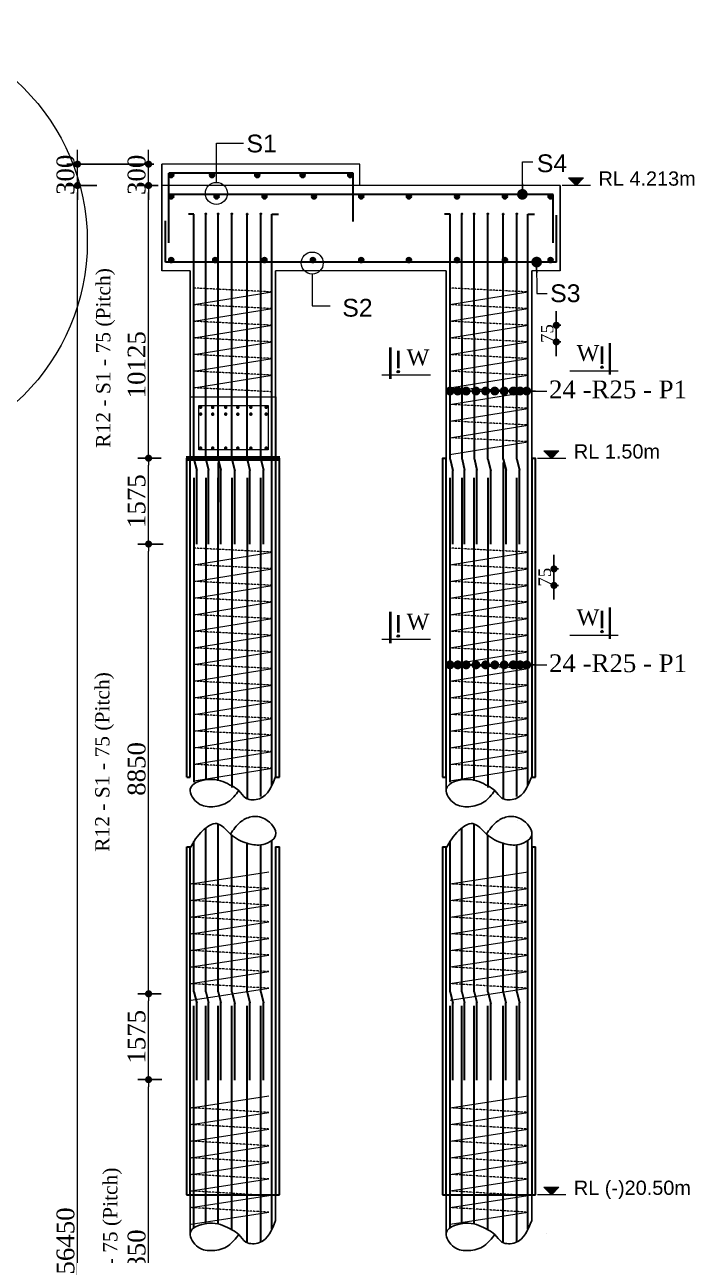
# Model space of a CAD drawing. Header units: millimetres. Extents: x -452357 to 35267, y 81803 to 461763.
# Drawn here: x -175785 to -166367, y 286249 to 303551 of the extents above; entities that cross this region are included whole.
import ezdxf

# ---------------------------------------------------------------- set-up
doc = ezdxf.new("R2010")
doc.units = ezdxf.units.MM
doc.header["$PDMODE"] = 2
doc.linetypes.add('DASHEDX2', pattern=[38.1, 25.4, -12.7])
doc.linetypes.add('HIDDEN', pattern=[9.525, 6.35, -3.175])
doc.layers.get('Defpoints').update_dxf_attribs({"lineweight": 13})
for name, color, linetype, lineweight in [('Binder', 136, 'Continuous', 15), ('dim', 96, 'Continuous', 25), ('Dimision', 96, 'Continuous', 18), ('hatch', 65, 'Continuous', 15), ('Pile', 11, 'Continuous', 15), ('Reinf.', 12, 'Continuous', 30), ('Rod', 12, 'Continuous', 30), ('Steel Casing', 70, 'Continuous', 30), ('Text', 7, 'Continuous', 15)]:
    doc.layers.add(name, color=color, linetype=linetype, lineweight=lineweight)
doc.layers.add('Pire Line', color=11, linetype='Continuous')
doc.styles.add('ROMANS', font='arial.ttf', dxfattribs={"height": 200})
doc.styles.get("Standard").update_dxf_attribs({"font": 'times.ttf'})
doc.dimstyles.new('ISO-25', dxfattribs={"dimtxt": 175, "dimasz": 100, "dimexe": 65, "dimexo": 115.625, "dimgap": 40, "dimtad": 1, "dimtoh": 1, "dimdec": 0, "dimtxsty": 'Standard', "dimblk": 'DOT', "dimcen": 300, "dimclrd": 256, "dimclre": 256, "dimclrt": 256, "dimadec": 0, "dimazin": 0, "dimtfac": 1, "dimtdec": 0, "dimtix": 1, "dimtmove": 0, "dimatfit": 3, "dimldrblk": 'DOT', "dimfxl": 75, "dimlwd": -1, "dimarcsym": 0})

# ---------------------------------------------------------------- blocks, each defined once
blk = doc.blocks.new('_Dot')
at = {"color": 0, "linetype": 'ByBlock', "lineweight": -2}
blk.add_line((-0.5, 0), (-1, 0), dxfattribs=at)
at = {"color": 0, "linetype": 'ByBlock', "const_width": 0.5}
blk.add_lwpolyline([(-0.25, 0, 1), (0.25, 0, 1)], format="xyb", close=True, dxfattribs=at)
blk = doc.blocks.new('*D411')
at = {"layer": 'Defpoints', "color": 0, "ltscale": 3, "transparency": 16777216}
for p in [(-168614, 299324), (-168614, 299090), (-168308, 299090)]:
    blk.add_point(p, dxfattribs=at)
at = {"layer": 'Pire Line', "linetype": 'Continuous', "ltscale": 3, "transparency": 16777216}
for p, q in [((-168308, 299424), (-168308, 299524)), ((-168308, 299324), (-168308, 299090)), ((-168308, 298990), (-168308, 298890))]:
    blk.add_line(p, q, dxfattribs=at)
at = {"layer": 'Pire Line', "linetype": 'Continuous', "lineweight": -2, "ltscale": 3, "transparency": 16777216}
for p, q in [((-168343, 299324), (-168243, 299324)), ((-168343, 299090), (-168243, 299090))]:
    blk.add_line(p, q, dxfattribs=at)
at = {"layer": 'Pire Line', "ltscale": 3, "transparency": 16777216, "xscale": 100, "yscale": 100, "zscale": 100}
for p, rotation in [((-168308, 299324), 270), ((-168308, 299090), 90)]:
    blk.add_blockref('_Dot', p, dxfattribs=dict(at, rotation=rotation))
at = {"layer": 'Pire Line', "ltscale": 3, "transparency": 16777216, "insert": (-168437, 299207), "char_height": 175, "attachment_point": 5, "rotation": 90}
blk.add_mtext('75', dxfattribs=at)
blk = doc.blocks.new('*D412')
at = {"layer": 'Defpoints', "color": 0, "ltscale": 3, "transparency": 16777216}
for p in [(-168750, 295899), (-168341, 295899), (-168764, 295667)]:
    blk.add_point(p, dxfattribs=at)
at = {"layer": 'Pire Line', "linetype": 'Continuous', "ltscale": 3, "transparency": 16777216}
for p, q in [((-168341, 295999), (-168341, 296099)), ((-168341, 295667), (-168341, 295899)), ((-168341, 295567), (-168341, 295467))]:
    blk.add_line(p, q, dxfattribs=at)
at = {"layer": 'Pire Line', "linetype": 'Continuous', "lineweight": -2, "ltscale": 3, "transparency": 16777216}
for p, q in [((-168376, 295899), (-168276, 295899)), ((-168376, 295667), (-168276, 295667))]:
    blk.add_line(p, q, dxfattribs=at)
at = {"layer": 'Pire Line', "ltscale": 3, "transparency": 16777216, "xscale": 100, "yscale": 100, "zscale": 100}
for p, rotation in [((-168341, 295899), 270), ((-168341, 295667), 90)]:
    blk.add_blockref('_Dot', p, dxfattribs=dict(at, rotation=rotation))
at = {"layer": 'Pire Line', "ltscale": 3, "transparency": 16777216, "insert": (-168470, 295783), "char_height": 175, "attachment_point": 5, "rotation": 90}
blk.add_mtext('75', dxfattribs=at)
blk = doc.blocks.new('*D414')
at = {"layer": 'Defpoints', "color": 0, "ltscale": 3, "transparency": 16777216}
for p in [(-174042, 289926), (-173748, 289926), (-173740, 288719)]:
    blk.add_point(p, dxfattribs=at)
at = {"layer": 'Dimision', "color": 1, "lineweight": -2, "ltscale": 3, "transparency": 16777216}
for p, q in [((-173864, 289926), (-174192, 289926)), ((-173856, 288719), (-174192, 288719))]:
    blk.add_line(p, q, dxfattribs=at)
at = {"layer": 'Dimision', "ltscale": 3, "transparency": 16777216}
blk.add_line((-174042, 288819), (-174042, 289826), dxfattribs=at)
at = {"layer": 'Dimision', "ltscale": 3, "transparency": 16777216, "xscale": 100, "yscale": 100, "zscale": 100}
for p, rotation in [((-174042, 289926), 90), ((-174042, 288719), 270)]:
    blk.add_blockref('_Dot', p, dxfattribs=dict(at, rotation=rotation))
at = {"layer": 'Dimision', "ltscale": 3, "transparency": 16777216, "insert": (-174210, 289322), "char_height": 250, "attachment_point": 5, "rotation": 90}
blk.add_mtext('1575', dxfattribs=at)
blk = doc.blocks.new('*D416')
at = {"layer": 'Defpoints', "color": 0, "ltscale": 3, "transparency": 16777216}
for p in [(-174042, 288719), (-173740, 288719), (-173759, 283754)]:
    blk.add_point(p, dxfattribs=at)
at = {"layer": 'Dimision', "color": 1, "lineweight": -2, "ltscale": 3, "transparency": 16777216}
for p, q in [((-173856, 288719), (-174192, 288719)), ((-173875, 283754), (-174192, 283754))]:
    blk.add_line(p, q, dxfattribs=at)
at = {"layer": 'Dimision', "ltscale": 3, "transparency": 16777216}
blk.add_line((-174042, 283854), (-174042, 288619), dxfattribs=at)
at = {"layer": 'Dimision', "ltscale": 3, "transparency": 16777216, "xscale": 100, "yscale": 100, "zscale": 100}
for p, rotation in [((-174042, 288719), 90), ((-174042, 283754), 270)]:
    blk.add_blockref('_Dot', p, dxfattribs=dict(at, rotation=rotation))
at = {"layer": 'Dimision', "ltscale": 3, "transparency": 16777216, "insert": (-174209, 286236), "char_height": 250, "attachment_point": 5, "rotation": 90}
blk.add_mtext('8850', dxfattribs=at)
blk = doc.blocks.new('*D417')
at = {"layer": 'Defpoints', "color": 0, "ltscale": 3, "transparency": 16777216}
for p in [(-174042, 296249), (-173719, 296249), (-173748, 289926)]:
    blk.add_point(p, dxfattribs=at)
at = {"layer": 'Dimision', "color": 1, "lineweight": -2, "ltscale": 3, "transparency": 16777216}
for p, q in [((-173835, 296249), (-174192, 296249)), ((-173864, 289926), (-174192, 289926))]:
    blk.add_line(p, q, dxfattribs=at)
at = {"layer": 'Dimision', "ltscale": 3, "transparency": 16777216}
blk.add_line((-174042, 290026), (-174042, 296149), dxfattribs=at)
at = {"layer": 'Dimision', "ltscale": 3, "transparency": 16777216, "xscale": 100, "yscale": 100, "zscale": 100}
for p, rotation in [((-174042, 296249), 90), ((-174042, 289926), 270)]:
    blk.add_blockref('_Dot', p, dxfattribs=dict(at, rotation=rotation))
at = {"layer": 'Dimision', "ltscale": 3, "transparency": 16777216, "insert": (-174209, 293087), "char_height": 250, "attachment_point": 5, "rotation": 90}
blk.add_mtext('8850', dxfattribs=at)
blk = doc.blocks.new('*D418')
at = {"layer": 'Defpoints', "color": 0, "ltscale": 3, "transparency": 16777216}
for p in [(-174042, 301289), (-173790, 301289), (-173748, 297456)]:
    blk.add_point(p, dxfattribs=at)
at = {"layer": 'Dimision', "color": 1, "lineweight": -2, "ltscale": 3, "transparency": 16777216}
for p, q in [((-173906, 301289), (-174192, 301289)), ((-173864, 297456), (-174192, 297456))]:
    blk.add_line(p, q, dxfattribs=at)
at = {"layer": 'Dimision', "ltscale": 3, "transparency": 16777216}
blk.add_line((-174042, 297556), (-174042, 301189), dxfattribs=at)
at = {"layer": 'Dimision', "ltscale": 3, "transparency": 16777216, "xscale": 100, "yscale": 100, "zscale": 100}
for p, rotation in [((-174042, 301289), 90), ((-174042, 297456), 270)]:
    blk.add_blockref('_Dot', p, dxfattribs=dict(at, rotation=rotation))
at = {"layer": 'Dimision', "ltscale": 3, "transparency": 16777216, "insert": (-174209, 298769), "char_height": 250, "attachment_point": 5, "rotation": 90}
blk.add_mtext('10125', dxfattribs=at)
blk = doc.blocks.new('*D420')
at = {"layer": 'Defpoints', "color": 0, "ltscale": 3, "transparency": 16777216}
for p in [(-175041, 301289), (-174654, 301289), (-174487, 271614)]:
    blk.add_point(p, dxfattribs=at)
at = {"layer": 'Dimision', "color": 1, "lineweight": -2, "ltscale": 3, "transparency": 16777216}
for p, q in [((-174770, 301289), (-175191, 301289)), ((-174603, 271614), (-175191, 271614))]:
    blk.add_line(p, q, dxfattribs=at)
at = {"layer": 'Dimision', "ltscale": 3, "transparency": 16777216}
blk.add_line((-175041, 271714), (-175041, 301189), dxfattribs=at)
at = {"layer": 'Dimision', "ltscale": 3, "transparency": 16777216, "xscale": 100, "yscale": 100, "zscale": 100}
for p, rotation in [((-175041, 301289), 90), ((-175041, 271614), 270)]:
    blk.add_blockref('_Dot', p, dxfattribs=dict(at, rotation=rotation))
at = {"layer": 'Dimision', "ltscale": 3, "transparency": 16777216, "insert": (-175209, 286451), "char_height": 250, "attachment_point": 5, "rotation": 90}
blk.add_mtext('56450', dxfattribs=at)
blk = doc.blocks.new('*D427')
at = {"layer": 'Defpoints', "color": 0, "ltscale": 0.25, "transparency": 16777216}
for p in [(-174042, 301589), (-173855, 301589), (-173790, 301289)]:
    blk.add_point(p, dxfattribs=at)
at = {"layer": 'Dimision', "ltscale": 0.25, "transparency": 16777216}
for p, q in [((-174042, 301689), (-174042, 301789)), ((-174042, 301289), (-174042, 301589)), ((-174042, 301189), (-174042, 301089))]:
    blk.add_line(p, q, dxfattribs=at)
at = {"layer": 'Dimision', "color": 1, "lineweight": -2, "ltscale": 0.25, "transparency": 16777216}
for p, q in [((-173970, 301589), (-174192, 301589)), ((-173906, 301289), (-174192, 301289))]:
    blk.add_line(p, q, dxfattribs=at)
at = {"layer": 'Dimision', "ltscale": 0.25, "transparency": 16777216, "xscale": 100, "yscale": 100, "zscale": 100}
for p, rotation in [((-174042, 301589), 270), ((-174042, 301289), 90)]:
    blk.add_blockref('_Dot', p, dxfattribs=dict(at, rotation=rotation))
at = {"layer": 'Dimision', "ltscale": 0.25, "transparency": 16777216, "insert": (-174209, 301439), "char_height": 250, "attachment_point": 5, "rotation": 90}
blk.add_mtext('300', dxfattribs=at)
blk = doc.blocks.new('*D370')
at = {"layer": 'Defpoints', "color": 0, "ltscale": 0.25, "transparency": 16777216}
for p in [(-175041, 301589), (-173855, 301589), (-174654, 301289)]:
    blk.add_point(p, dxfattribs=at)
at = {"layer": 'Dimision', "ltscale": 0.25, "transparency": 16777216}
for p, q in [((-175041, 301689), (-175041, 301789)), ((-175041, 301289), (-175041, 301589)), ((-175041, 301189), (-175041, 301089))]:
    blk.add_line(p, q, dxfattribs=at)
at = {"layer": 'Dimision', "color": 1, "lineweight": -2, "ltscale": 0.25, "transparency": 16777216}
for p, q in [((-173970, 301589), (-175191, 301589)), ((-174770, 301289), (-175191, 301289))]:
    blk.add_line(p, q, dxfattribs=at)
at = {"layer": 'Dimision', "ltscale": 0.25, "transparency": 16777216, "xscale": 100, "yscale": 100, "zscale": 100}
for p, rotation in [((-175041, 301589), 270), ((-175041, 301289), 90)]:
    blk.add_blockref('_Dot', p, dxfattribs=dict(at, rotation=rotation))
at = {"layer": 'Dimision', "ltscale": 0.25, "transparency": 16777216, "insert": (-175209, 301439), "char_height": 250, "attachment_point": 5, "rotation": 90}
blk.add_mtext('300', dxfattribs=at)
blk = doc.blocks.new('*D663')
at = {"layer": 'Defpoints', "color": 0, "ltscale": 3, "transparency": 16777216}
for p in [(-174042, 297456), (-173748, 297456), (-173740, 296249)]:
    blk.add_point(p, dxfattribs=at)
at = {"layer": 'Dimision', "color": 1, "lineweight": -2, "ltscale": 3, "transparency": 16777216}
for p, q in [((-173864, 297456), (-174192, 297456)), ((-173856, 296249), (-174192, 296249))]:
    blk.add_line(p, q, dxfattribs=at)
at = {"layer": 'Dimision', "ltscale": 3, "transparency": 16777216}
blk.add_line((-174042, 296349), (-174042, 297356), dxfattribs=at)
at = {"layer": 'Dimision', "ltscale": 3, "transparency": 16777216, "xscale": 100, "yscale": 100, "zscale": 100}
for p, rotation in [((-174042, 297456), 90), ((-174042, 296249), 270)]:
    blk.add_blockref('_Dot', p, dxfattribs=dict(at, rotation=rotation))
at = {"layer": 'Dimision', "ltscale": 3, "transparency": 16777216, "insert": (-174210, 296852), "char_height": 250, "attachment_point": 5, "rotation": 90}
blk.add_mtext('1575', dxfattribs=at)
blk = doc.blocks.new('r')
at = {"layer": 'Rod', "ltscale": 3, "const_width": 25}
blk.add_lwpolyline([(-12.5, 0, 1), (12.5, 0, 1)], format="xyb", close=True, dxfattribs=at)

msp = doc.modelspace()

# ---------------------------------------------------------------- hatches: boundary and pattern name
at = {"layer": 'Dimision', "ltscale": 5}
for points in [[(-168137.2, 301394.6), (-167925.1, 301394.6), (-168031.2, 301288.6)], [(-168483.9, 297558.7), (-168271.8, 297558.7), (-168377.8, 297452.6)], [(-168483.9, 287207.2), (-168271.8, 287207.2), (-168377.9, 287101.2)]]:
    msp.add_hatch(color=256, dxfattribs=at).paths.add_polyline_path(points)
at = {"layer": 'Pire Line', "ltscale": 3}
h = msp.add_hatch(color=256, dxfattribs=at)
h.set_gradient(color1=(238, 17, 46), color2=(219, 15, 42), one_color=1, tint=0.46, name='INVCYLINDER')
h.paths.add_polyline_path([(-173758.2, 301434.3, 1), (-173688.3, 301434.3, 1)])
h = msp.add_hatch(color=256, dxfattribs=at)
h.set_gradient(color1=(238, 17, 46), color2=(219, 15, 42), one_color=1, tint=0.46, name='INVCYLINDER')
h.paths.add_polyline_path([(-173183.9, 301434.3, 1), (-173114, 301434.3, 1)])
h = msp.add_hatch(color=256, dxfattribs=at)
h.set_gradient(color1=(238, 17, 46), color2=(219, 15, 42), one_color=1, tint=0.46, name='INVCYLINDER')
h.paths.add_polyline_path([(-172548.5, 301434.3, 1), (-172478.6, 301434.3, 1)])
h = msp.add_hatch(color=256, dxfattribs=at)
h.set_gradient(color1=(238, 17, 46), color2=(219, 15, 42), one_color=1, tint=0.46, name='INVCYLINDER')
h.paths.add_polyline_path([(-171911, 301434.3, 1), (-171841.1, 301434.3, 1)])
h = msp.add_hatch(color=256, dxfattribs=at)
h.set_gradient(color1=(238, 17, 46), color2=(219, 15, 42), one_color=1, tint=0.46, name='INVCYLINDER')
h.paths.add_polyline_path([(-171241.1, 301434.3, 1), (-171171.2, 301434.3, 1)])
h = msp.add_hatch(color=256, dxfattribs=at)
h.set_gradient(color1=(238, 17, 46), color2=(219, 15, 42), one_color=1, tint=0.46, name='INVCYLINDER')
h.paths.add_polyline_path([(-173758.2, 301134.3, 1), (-173688.3, 301134.3, 1)])
h = msp.add_hatch(color=256, dxfattribs=at)
h.set_gradient(color1=(238, 17, 46), color2=(219, 15, 42), one_color=1, tint=0.46, name='INVCYLINDER')
h.paths.add_polyline_path([(-173120.6, 301134.3, 1), (-173050.7, 301134.3, 1)])
h = msp.add_hatch(color=256, dxfattribs=at)
h.set_gradient(color1=(238, 17, 46), color2=(219, 15, 42), one_color=1, tint=0.46, name='INVCYLINDER')
h.paths.add_polyline_path([(-172446.4, 301134.3, 1), (-172376.5, 301134.3, 1)])
h = msp.add_hatch(color=256, dxfattribs=at)
h.set_gradient(color1=(238, 17, 46), color2=(219, 15, 42), one_color=1, tint=0.46, name='INVCYLINDER')
h.paths.add_polyline_path([(-171750.7, 301134.3, 1), (-171680.8, 301134.3, 1)])
h = msp.add_hatch(color=256, dxfattribs=at)
h.set_gradient(color1=(238, 17, 46), color2=(219, 15, 42), one_color=1, tint=0.46, name='INVCYLINDER')
h.paths.add_polyline_path([(-171086.7, 301134.3, 1), (-171016.8, 301134.3, 1)])
h = msp.add_hatch(color=256, dxfattribs=at)
h.set_gradient(color1=(238, 17, 46), color2=(219, 15, 42), one_color=1, tint=0.46, name='INVCYLINDER')
h.paths.add_polyline_path([(-170416.4, 301134.3, 1), (-170346.5, 301134.3, 1)])
h = msp.add_hatch(color=256, dxfattribs=at)
h.set_gradient(color1=(238, 17, 46), color2=(219, 15, 42), one_color=1, tint=0.46, name='INVCYLINDER')
h.paths.add_polyline_path([(-169739.5, 301134.3, 1), (-169669.6, 301134.3, 1)])
h = msp.add_hatch(color=256, dxfattribs=at)
h.set_gradient(color1=(238, 17, 46), color2=(219, 15, 42), one_color=1, tint=0.46, name='INVCYLINDER')
h.paths.add_polyline_path([(-169066.5, 301134.3, 1), (-168996.6, 301134.3, 1)])
h = msp.add_hatch(color=256, dxfattribs=at)
h.set_gradient(color1=(238, 17, 46), color2=(219, 15, 42), one_color=1, tint=0.46, name='INVCYLINDER')
h.paths.add_polyline_path([(-168424.5, 301134.3, 1), (-168354.6, 301134.3, 1)])
h = msp.add_hatch(color=256, dxfattribs=at)
h.set_gradient(color1=(238, 17, 46), color2=(219, 15, 42), one_color=1, tint=0.46, name='INVCYLINDER')
h.paths.add_polyline_path([(-173758.2, 300240.9, -1), (-173688.3, 300240.9, -1)])
h = msp.add_hatch(color=256, dxfattribs=at)
h.set_gradient(color1=(238, 17, 46), color2=(219, 15, 42), one_color=1, tint=0.46, name='INVCYLINDER')
h.paths.add_polyline_path([(-173139.1, 300240.9, -1), (-173069.2, 300240.9, -1)])
h = msp.add_hatch(color=256, dxfattribs=at)
h.set_gradient(color1=(238, 17, 46), color2=(219, 15, 42), one_color=1, tint=0.46, name='INVCYLINDER')
h.paths.add_polyline_path([(-172446.4, 300240.9, -1), (-172376.5, 300240.9, -1)])
h = msp.add_hatch(color=256, dxfattribs=at)
h.set_gradient(color1=(238, 17, 46), color2=(219, 15, 42), one_color=1, tint=0.46, name='INVCYLINDER')
h.paths.add_polyline_path([(-171766.2, 300240.9, -1), (-171696.3, 300240.9, -1)])
h = msp.add_hatch(color=256, dxfattribs=at)
h.set_gradient(color1=(238, 17, 46), color2=(219, 15, 42), one_color=1, tint=0.46, name='INVCYLINDER')
h.paths.add_polyline_path([(-171086.7, 300240.9, -1), (-171016.8, 300240.9, -1)])
h = msp.add_hatch(color=256, dxfattribs=at)
h.set_gradient(color1=(238, 17, 46), color2=(219, 15, 42), one_color=1, tint=0.46, name='INVCYLINDER')
h.paths.add_polyline_path([(-170416.4, 300240.9, -1), (-170346.5, 300240.9, -1)])
h = msp.add_hatch(color=256, dxfattribs=at)
h.set_gradient(color1=(238, 17, 46), color2=(219, 15, 42), one_color=1, tint=0.46, name='INVCYLINDER')
h.paths.add_polyline_path([(-169739.5, 300240.9, -1), (-169669.6, 300240.9, -1)])
h = msp.add_hatch(color=256, dxfattribs=at)
h.set_gradient(color1=(238, 17, 46), color2=(219, 15, 42), one_color=1, tint=0.46, name='INVCYLINDER')
h.paths.add_polyline_path([(-169066.5, 300240.9, -1), (-168996.6, 300240.9, -1)])
h = msp.add_hatch(color=256, dxfattribs=at)
h.set_gradient(color1=(238, 17, 46), color2=(219, 15, 42), one_color=1, tint=0.46, name='INVCYLINDER')
h.paths.add_polyline_path([(-168424.5, 300240.9, -1), (-168354.6, 300240.9, -1)])
at = {"layer": 'Reinf.', "ltscale": 5}
for points in [[(-173240.8, 300891, 1), (-173228.8, 300891, 1)], [(-173068, 300891, 1), (-173056, 300891, 1)], [(-172877, 300891, 1), (-172865, 300891, 1)], [(-172660.9, 300887.2, 1), (-172648.9, 300887.2, 1)], [(-172470.4, 300891, 1), (-172458.4, 300891, 1)], [(-169640.8, 300891, 1), (-169628.8, 300891, 1)], [(-169468, 300891, 1), (-169456, 300891, 1)], [(-169277, 300891, 1), (-169265, 300891, 1)], [(-169060.9, 300887.2, 1), (-169048.9, 300887.2, 1)], [(-168870.4, 300891, 1), (-168858.4, 300891, 1)]]:
    msp.add_hatch(color=256, dxfattribs=at).paths.add_polyline_path(points)
at = {"layer": 'Text'}
for points in [[(-170531, 298690.7, 1), (-170531, 298654.9, 1)], [(-167665, 298752.1, -1), (-167665, 298716.2, -1)], [(-167665, 295036, -1), (-167665, 295000.2, -1)], [(-170531, 294974.7, 1), (-170531, 294938.8, 1)]]:
    msp.add_hatch(color=256, dxfattribs=at).paths.add_polyline_path(points)

# ---------------------------------------------------------------- linework, layer by layer
at = {"layer": 'Binder', "linetype": 'DASHEDX2', "ltscale": 0.007}
for p, q in [((-172305.1, 299792.2), (-173403.1, 299847.7)), ((-168707.1, 299792.2), (-169805.1, 299847.7)), ((-172305.1, 299558.3), (-173403.1, 299613.9)), ((-168707.1, 299558.3), (-169805.1, 299613.9)), ((-172305.1, 299324.5), (-173403.1, 299380.1)), ((-168707.1, 299324.5), (-169805.1, 299380.1)), ((-172305.1, 299090.7), (-173403.1, 299146.3)), ((-168707.1, 299090.7), (-169805.1, 299146.3)), ((-172305.1, 298856.9), (-173403.1, 298912.5)), ((-168707.1, 298856.9), (-169805.1, 298912.5)), ((-172305.1, 298623.1), (-173403.1, 298678.7)), ((-168707.1, 298623.1), (-169805.1, 298678.7)), ((-172305.1, 298389.3), (-173403.1, 298444.9)), ((-168707.1, 298389.3), (-169805.1, 298444.9)), ((-168707.1, 298155.5), (-169805.1, 298211.1)), ((-168707.1, 297921.7), (-169805.1, 297977.2)), ((-168707.1, 297687.9), (-169805.1, 297743.4)), ((-172305.1, 296135.5), (-173403.1, 296191.1)), ((-168707.1, 296135.5), (-169805.1, 296191.1)), ((-172305.1, 295901.7), (-173403.1, 295957.3)), ((-168707.1, 295901.7), (-169805.1, 295957.3)), ((-172305.1, 295667.9), (-173403.1, 295723.5)), ((-168707.1, 295667.9), (-169805.1, 295723.5)), ((-172305.1, 295434.1), (-173403.1, 295489.7)), ((-168707.1, 295434.1), (-169805.1, 295489.7)), ((-172305.1, 295200.3), (-173403.1, 295255.8)), ((-168707.1, 295200.3), (-169805.1, 295255.8)), ((-172305.1, 294966.5), (-173403.1, 295022)), ((-168707.1, 294966.5), (-169805.1, 295022)), ((-172305.1, 294732.7), (-173403.1, 294788.2)), ((-168707.1, 294732.7), (-169805.1, 294788.2)), ((-172305.1, 294498.9), (-173403.1, 294554.4)), ((-168707.1, 294498.9), (-169805.1, 294554.4)), ((-172305.1, 294265.1), (-173403.1, 294320.6)), ((-168707.1, 294265.1), (-169805.1, 294320.6)), ((-172305.1, 294031.2), (-173403.1, 294086.8)), ((-168707.1, 294031.2), (-169805.1, 294086.8)), ((-172301.8, 293798), (-173399.8, 293853.5)), ((-168707.1, 293797.4), (-169805.1, 293853)), ((-172301.8, 293564.2), (-173399.8, 293619.7)), ((-168707.1, 293563.6), (-169805.1, 293619.2)), ((-172301.8, 293330.4), (-173399.8, 293385.9)), ((-168707.1, 293329.8), (-169805.1, 293385.4)), ((-172301.8, 293096.5), (-173399.8, 293152.1)), ((-168707.1, 293096), (-169805.1, 293151.6)), ((-172348.7, 291406.6), (-173444.7, 291471.7)), ((-168707.1, 291406.6), (-169803.1, 291471.7)), ((-172348.7, 291172.8), (-173444.7, 291237.9)), ((-168707.1, 291172.8), (-169803.1, 291237.9)), ((-172348.7, 290938.9), (-173444.7, 291004.1)), ((-168707.1, 290938.9), (-169803.1, 291004.1)), ((-172348.7, 290705.1), (-173444.7, 290770.3)), ((-168707.1, 290705.1), (-169803.1, 290770.3)), ((-172348.7, 290471.3), (-173444.7, 290536.5)), ((-168707.1, 290471.3), (-169803.1, 290536.5)), ((-172348.7, 290237.5), (-173444.7, 290302.7)), ((-168707.1, 290237.5), (-169803.1, 290302.7)), ((-172348.7, 290003.7), (-173444.7, 290068.8)), ((-168707.1, 290003.7), (-169803.1, 290068.8)), ((-172348.7, 288258), (-173444.7, 288323.2)), ((-168707.1, 288258), (-169803.1, 288323.2)), ((-172348.7, 288024.2), (-173444.7, 288089.4)), ((-168707.1, 288024.2), (-169803.1, 288089.4)), ((-172348.7, 287790.4), (-173444.7, 287855.6)), ((-168707.1, 287790.4), (-169803.1, 287855.6)), ((-172348.7, 287556.6), (-173444.7, 287621.7)), ((-168707.1, 287556.6), (-169803.1, 287621.7)), ((-172348.7, 287322.8), (-173444.7, 287387.9)), ((-168707.1, 287322.8), (-169803.1, 287387.9)), ((-172348.7, 287089), (-173444.7, 287154.1)), ((-168707.1, 287089), (-169803.1, 287154.1)), ((-172348.7, 286855.2), (-173444.7, 286920.3)), ((-168707.1, 286855.2), (-169803.1, 286920.3))]:
    msp.add_line(p, q, dxfattribs=at)
at = {"layer": 'Binder', "ltscale": 5}
for p, q in [((-173403.1, 299613.9), (-172305.1, 299792.2)), ((-169805.1, 299613.9), (-168707.1, 299792.2)), ((-173403.1, 299380.1), (-172305.1, 299558.3)), ((-169805.1, 299380.1), (-168707.1, 299558.3)), ((-173403.1, 299146.3), (-172305.1, 299324.5)), ((-169805.1, 299146.3), (-168707.1, 299324.5)), ((-173403.1, 298912.5), (-172305.1, 299090.7)), ((-169805.1, 298912.5), (-168707.1, 299090.7)), ((-173403.1, 298678.7), (-172305.1, 298856.9)), ((-169805.1, 298678.7), (-168707.1, 298856.9)), ((-173403.1, 298444.9), (-172305.1, 298623.1)), ((-169805.1, 298444.9), (-168707.1, 298623.1)), ((-169805.1, 298211.1), (-168707.1, 298389.3)), ((-169805.1, 297977.2), (-168707.1, 298155.5)), ((-169805.1, 297743.4), (-168707.1, 297921.7)), ((-169805.1, 297509.6), (-168707.1, 297687.9)), ((-173403.1, 295957.3), (-172305.1, 296135.5)), ((-169805.1, 295957.3), (-168707.1, 296135.5)), ((-173403.1, 295723.5), (-172305.1, 295901.7)), ((-169805.1, 295723.5), (-168707.1, 295901.7)), ((-173403.1, 295489.7), (-172305.1, 295667.9)), ((-169805.1, 295489.7), (-168707.1, 295667.9)), ((-173403.1, 295255.8), (-172305.1, 295434.1)), ((-169805.1, 295255.8), (-168707.1, 295434.1)), ((-173403.1, 295022), (-172305.1, 295200.3)), ((-169805.1, 295022), (-168707.1, 295200.3)), ((-173403.1, 294788.2), (-172305.1, 294966.5)), ((-169805.1, 294788.2), (-168707.1, 294966.5)), ((-173403.1, 294554.4), (-172305.1, 294732.7)), ((-169805.1, 294554.4), (-168707.1, 294732.7)), ((-173403.1, 294320.6), (-172305.1, 294498.9)), ((-169805.1, 294320.6), (-168707.1, 294498.9)), ((-173403.1, 294086.8), (-172305.1, 294265.1)), ((-169805.1, 294086.8), (-168707.1, 294265.1)), ((-173403.1, 293853), (-172305.1, 294031.2)), ((-169805.1, 293853), (-168707.1, 294031.2)), ((-173399.8, 293619.7), (-172301.8, 293798)), ((-169805.1, 293619.2), (-168707.1, 293797.4)), ((-173399.8, 293385.9), (-172301.8, 293564.2)), ((-169805.1, 293385.4), (-168707.1, 293563.6)), ((-173399.8, 293152.1), (-172301.8, 293330.4)), ((-169805.1, 293151.6), (-168707.1, 293329.8)), ((-173399.8, 292918.3), (-172301.8, 293096.5)), ((-169805.1, 292917.8), (-168707.1, 293096)), ((-173444.7, 291471.7), (-172348.7, 291640.4)), ((-169803.1, 291471.7), (-168707.1, 291640.4)), ((-173444.7, 291237.9), (-172348.7, 291406.6)), ((-169803.1, 291237.9), (-168707.1, 291406.6)), ((-173444.7, 291004.1), (-172348.7, 291172.8)), ((-169803.1, 291004.1), (-168707.1, 291172.8)), ((-173444.7, 290770.3), (-172348.7, 290938.9)), ((-169803.1, 290770.3), (-168707.1, 290938.9)), ((-173444.7, 290536.5), (-172348.7, 290705.1)), ((-169803.1, 290536.5), (-168707.1, 290705.1)), ((-173444.7, 290302.7), (-172348.7, 290471.3)), ((-169803.1, 290302.7), (-168707.1, 290471.3)), ((-173444.7, 290068.8), (-172348.7, 290237.5)), ((-169803.1, 290068.8), (-168707.1, 290237.5)), ((-173444.7, 289835), (-172348.7, 290003.7)), ((-169803.1, 289835), (-168707.1, 290003.7)), ((-173444.7, 288323.2), (-172348.7, 288491.8)), ((-169803.1, 288323.2), (-168707.1, 288491.8)), ((-173444.7, 288089.4), (-172348.7, 288258)), ((-169803.1, 288089.4), (-168707.1, 288258)), ((-173444.7, 287855.6), (-172348.7, 288024.2)), ((-169803.1, 287855.6), (-168707.1, 288024.2)), ((-173444.7, 287621.7), (-172348.7, 287790.4)), ((-169803.1, 287621.7), (-168707.1, 287790.4)), ((-173444.7, 287387.9), (-172348.7, 287556.6)), ((-169803.1, 287387.9), (-168707.1, 287556.6)), ((-173444.7, 287154.1), (-172348.7, 287322.8)), ((-169803.1, 287154.1), (-168707.1, 287322.8)), ((-173444.7, 286920.3), (-172348.7, 287089)), ((-169803.1, 286920.3), (-168707.1, 287089)), ((-173444.7, 286686.5), (-172348.7, 286855.2)), ((-169803.1, 286686.5), (-168707.1, 286855.2))]:
    msp.add_line(p, q, dxfattribs=at)
at = {"layer": 'dim', "ltscale": 30}
for points in [[(-172254.7, 292978.7), (-172482.3, 292668.9), (-172672.1, 292676.3), (-172773.3, 292782.3), (-172870.7, 292848.2), (-173144.9, 292940), (-173454.7, 292802.6), (-173342.5, 292603.9), (-173139.6, 292556.2), (-172920.6, 292624.9), (-172773.3, 292782.3)], [(-168654.7, 292978.7), (-168882.3, 292668.9), (-169072.1, 292676.3), (-169173.3, 292782.3), (-169270.7, 292848.2), (-169544.9, 292940), (-169854.7, 292802.6), (-169742.5, 292603.9), (-169539.6, 292556.2), (-169320.6, 292624.9), (-169173.3, 292782.3)], [(-173454.7, 291976.3), (-173280.3, 292221.1), (-173082.6, 292317.7), (-172890.4, 292169.6), (-172654.9, 292042.4), (-172464.2, 292020.3), (-172254.7, 292153.3), (-172407, 292384.1), (-172602.8, 292412.7), (-172752.5, 292338.8), (-172890.4, 292169.6)], [(-169854.7, 291976.3), (-169680.3, 292221.1), (-169482.6, 292317.7), (-169290.4, 292169.6), (-169054.9, 292042.4), (-168864.2, 292020.3), (-168654.7, 292153.3), (-168807, 292384.1), (-169002.8, 292412.7), (-169152.5, 292338.8), (-169290.4, 292169.6)], [(-172254.7, 286738.6), (-172482.3, 286428.8), (-172672.1, 286436.2), (-172773.3, 286542.2), (-172870.7, 286608.1), (-173144.9, 286699.9), (-173454.7, 286562.5), (-173342.5, 286363.8), (-173139.6, 286316.1), (-172920.6, 286384.8), (-172773.3, 286542.2)], [(-168654.7, 286738.6), (-168882.3, 286428.8), (-169072.1, 286436.2), (-169173.3, 286542.2), (-169270.7, 286608.1), (-169544.9, 286699.9), (-169854.7, 286562.5), (-169742.5, 286363.8), (-169539.6, 286316.1), (-169320.6, 286384.8), (-169173.3, 286542.2)]]:
    msp.add_spline(points, degree=3, dxfattribs=at)
at = {"layer": 'Dimision', "ltscale": 5}
for p, q in [((-173087.8, 301333), (-173087.8, 301886.1)), ((-173087.8, 301886.1), (-172705.8, 301886.1)), ((-168784.8, 301622.9), (-168638.4, 301622.9)), ((-167828, 301288.6), (-168224.8, 301288.6)), ((-171740.8, 300044.1), (-171740.8, 299595.2)), ((-168583.9, 299769.1), (-168437.5, 299769.1)), ((-171740.8, 299595.2), (-171489.3, 299595.2)), ((-168440.7, 298399.4), (-168440.7, 298399.4)), ((-168440.7, 298399.4), (-168440.7, 298399.4)), ((-168174.6, 297452.6), (-168571.5, 297452.6)), ((-168440.7, 294550), (-168440.7, 294550)), ((-168440.7, 294550), (-168440.7, 294550)), ((-172459.7, 292360.8), (-172459.7, 292360.8)), ((-172459.7, 292360.8), (-172459.7, 292360.8)), ((-168859.7, 292360.8), (-168859.7, 292360.8)), ((-168859.7, 292360.8), (-168859.7, 292360.8)), ((-168174.7, 287101.2), (-168571.5, 287101.2)), ((-168440.7, 286559.9), (-168440.7, 286559.9)), ((-168440.7, 286559.9), (-168440.7, 286559.9))]:
    msp.add_line(p, q, dxfattribs=at)
for points in [[(-168137.2, 301394.6), (-167925.1, 301394.6), (-168031.2, 301288.6)], [(-168483.9, 297558.7), (-168271.8, 297558.7), (-168377.8, 297452.6)], [(-168483.9, 287207.2), (-168271.8, 287207.2), (-168377.9, 287101.2)]]:
    msp.add_lwpolyline(points, close=True, dxfattribs=at)
at = {"layer": 'Dimision', "color": 1, "ltscale": 10}
msp.add_lwpolyline([(-173334.2, 298196), (-172361.4, 298196), (-172361.4, 297573.1), (-173334.2, 297573.1)], close=True, dxfattribs=at)
at = {"layer": 'Dimision', "ltscale": 5}
for centre in [(-173087.8, 301178.2), (-171740.8, 300198.9)]:
    msp.add_circle(centre, 154.8, dxfattribs=at)
at = {"layer": 'hatch', "lineweight": 80, "ltscale": 3}
msp.add_line((-172196.4, 297452.6), (-173512.7, 297452.6), dxfattribs=at)
at = {"layer": 'hatch', "ltscale": 3}
msp.add_line((-173454.7, 297452.6), (-172254.5, 297452.6), dxfattribs=at)
msp.add_line((-173454.7, 297452.6), (-172254.5, 297452.6), dxfattribs=at)
msp.add_lwpolyline([(-173454.7, 298316.4), (-172254.5, 298316.4), (-172254.5, 297452.6), (-173454.7, 297452.6)], close=True, dxfattribs=at)
msp.add_circle((-177954.6, 300499.8), 3051.1, dxfattribs=at)
at = {"layer": 'Pile', "ltscale": 3}
for p, q in [((-171069.7, 301588.6), (-173854.7, 301588.6)), ((-171069.7, 301288.6), (-171069.7, 301588.6)), ((-168254.7, 301288.6), (-173854.7, 301288.6)), ((-173454.7, 300088.6), (-173854.7, 300088.6)), ((-169854.7, 300088.6), (-172254.7, 300088.6)), ((-168254.7, 300088.6), (-168654.7, 300088.6))]:
    msp.add_line(p, q, dxfattribs=at)
at = {"layer": 'Pire Line', "ltscale": 3}
for p, q in [((-173854.7, 301588.6), (-173854.7, 300088.6)), ((-168254.7, 300088.6), (-168254.7, 301288.6)), ((-173454.7, 300088.6), (-173454.7, 292971.7)), ((-172254.7, 300088.6), (-172254.7, 297452.6)), ((-169854.7, 300088.6), (-169854.7, 297456.5)), ((-168654.7, 300088.6), (-168654.7, 292978.7)), ((-168654.7, 300088.6), (-168654.7, 292978.7)), ((-172254.7, 297456.5), (-172254.7, 292978.7)), ((-169854.7, 297456.5), (-169854.7, 292766.9)), ((-169854.7, 297456.5), (-169854.7, 292766.9)), ((-168654.7, 292205.6), (-168654.7, 286738.6)), ((-168654.7, 292205.6), (-168654.7, 286738.6)), ((-173454.7, 291976.3), (-173454.7, 286526.7)), ((-172254.7, 291994.1), (-172254.7, 286738.6)), ((-169854.7, 291976.3), (-169854.7, 286526.7)), ((-169854.7, 291976.3), (-169854.7, 286526.7))]:
    msp.add_line(p, q, dxfattribs=at)
at = {"layer": 'Pire Line', "color": 1, "ltscale": 3}
for centre in [(-173723.2, 301434.3), (-173149, 301434.3), (-172513.5, 301434.3), (-171876, 301434.3), (-171206.1, 301434.3), (-173723.2, 301134.3), (-173085.7, 301134.3), (-172411.4, 301134.3), (-171715.8, 301134.3), (-171051.8, 301134.3), (-170381.4, 301134.3), (-169704.6, 301134.3), (-169031.6, 301134.3), (-168389.6, 301134.3), (-173723.2, 300240.9), (-173104.1, 300240.9), (-172411.4, 300240.9), (-171731.3, 300240.9), (-171051.8, 300240.9), (-170381.4, 300240.9), (-169704.6, 300240.9), (-169031.6, 300240.9), (-168389.6, 300240.9)]:
    msp.add_circle(centre, 34.9, dxfattribs=at)
at = {"layer": 'Reinf.', "ltscale": 5}
for p, q in [((-173234.8, 297441.4), (-173234.8, 300891)), ((-173061.8, 297441.4), (-173061.8, 300889.1)), ((-172871, 297441.4), (-172871, 300891)), ((-172654.9, 297441.4), (-172654.9, 300891)), ((-169633.6, 297441.4), (-169634.8, 300891)), ((-169460.6, 297441.4), (-169461.8, 300889.1)), ((-169269.8, 297441.4), (-169271, 300891)), ((-169053.7, 297441.4), (-169054.9, 300891)), ((-173403.1, 300885.1), (-173482.1, 300885.1)), ((-172307.1, 300885.1), (-172215, 300885.1)), ((-169803.1, 300885.1), (-169882.1, 300885.1)), ((-168707.1, 300885.1), (-168615, 300885.1)), ((-173403.1, 297441.4), (-173364.2, 297282.8)), ((-173234.8, 297441.4), (-173198.5, 297289.4)), ((-173061.8, 297441.4), (-173025.5, 297289.4)), ((-172871, 297441.4), (-172830.2, 297277.6)), ((-172654.9, 297441.4), (-172616.7, 297284.6)), ((-172464.2, 297441.4), (-172427.3, 297287.8)), ((-169801.9, 297441.4), (-169763, 297282.8)), ((-169633.6, 297441.4), (-169597.3, 297289.4)), ((-169460.6, 297441.4), (-169424.3, 297289.4)), ((-169269.8, 297441.4), (-169229, 297277.6)), ((-169053.7, 297441.4), (-169015.5, 297284.6)), ((-168863, 297441.4), (-168826.1, 297287.8)), ((-173364.2, 296249), (-173364.2, 297282.8)), ((-173198.5, 296249), (-173198.5, 297289.4)), ((-173027.5, 296249), (-173027.5, 297294.5)), ((-172830.2, 296249), (-172830.2, 297277.6)), ((-172616.7, 296249), (-172616.7, 297284.6)), ((-172427.3, 296249), (-172427.3, 297287.8)), ((-169763, 296249), (-169763, 297282.8)), ((-169597.3, 296249), (-169597.3, 297289.4)), ((-169426.3, 296249), (-169426.3, 297294.5)), ((-169229, 296249), (-169229, 297277.6)), ((-169015.5, 296249), (-169015.5, 297284.6)), ((-168826.1, 296249), (-168826.1, 297287.8)), ((-173399.8, 292899.3), (-173399.8, 297179.7)), ((-173234, 292939.1), (-173234, 297179.7)), ((-173063, 292919.8), (-173063, 297179.7)), ((-172865.7, 292825), (-172865.7, 297179.7)), ((-172652.3, 292655.3), (-172652.3, 297179.7)), ((-172462.8, 292698.5), (-172462.8, 297179.7)), ((-169799.8, 292899.3), (-169798.6, 297179.7)), ((-169634, 292939.1), (-169632.8, 297179.7)), ((-169463, 292919.8), (-169461.8, 297179.7)), ((-169265.7, 292825), (-169264.5, 297179.7)), ((-169052.3, 292655.3), (-169051, 297179.7)), ((-168862.8, 292698.5), (-168861.6, 297179.7)), ((-173234.8, 289953.4), (-173234.8, 292259.9)), ((-173061.8, 289953.4), (-173061.8, 292312.8)), ((-169634.8, 289953.4), (-169634.8, 292259.9)), ((-169461.8, 289953.4), (-169461.8, 292312.8)), ((-172871, 289953.4), (-172871, 292152.9)), ((-169271, 289953.4), (-169271, 292152.9)), ((-172654.9, 289953.4), (-172654.9, 292042.4)), ((-169054.9, 289953.4), (-169054.9, 292042.4)), ((-173403.1, 289953.4), (-173364.2, 289794.9)), ((-173234.8, 289953.4), (-173198.5, 289801.5)), ((-173061.8, 289953.4), (-173025.5, 289801.5)), ((-172871, 289953.4), (-172830.2, 289789.7)), ((-172654.9, 289953.4), (-172616.7, 289796.7)), ((-172464.2, 289953.4), (-172427.3, 289799.9)), ((-169803.1, 289953.4), (-169764.2, 289794.9)), ((-169634.8, 289953.4), (-169598.5, 289801.5)), ((-169461.8, 289953.4), (-169425.5, 289801.5)), ((-169271, 289953.4), (-169230.2, 289789.7)), ((-169054.9, 289953.4), (-169016.7, 289796.7)), ((-168864.2, 289953.4), (-168827.3, 289799.9)), ((-173364.2, 288710.5), (-173364.2, 289794.9)), ((-173234.8, 286695.4), (-173234.8, 289756.3)), ((-173198.5, 288710.5), (-173198.5, 289801.5)), ((-173061.8, 286688.9), (-173061.8, 289756.3)), ((-173027.5, 288710.5), (-173027.5, 289806.6)), ((-172871, 286608.3), (-172871, 289756.3)), ((-172830.2, 288710.5), (-172830.2, 289789.7)), ((-172654.9, 286427), (-172654.9, 289756.3)), ((-172616.7, 288710.5), (-172616.7, 289796.7)), ((-172427.3, 288710.5), (-172427.3, 289799.9)), ((-169764.2, 288710.5), (-169764.2, 289794.9)), ((-169634.8, 286695.4), (-169634.8, 289756.3)), ((-169598.5, 288710.5), (-169598.5, 289801.5)), ((-169461.8, 286688.9), (-169461.8, 289756.3)), ((-169427.5, 288710.5), (-169427.5, 289806.6)), ((-169271, 286608.3), (-169271, 289756.3)), ((-169230.2, 288710.5), (-169230.2, 289789.7)), ((-169054.9, 286427), (-169054.9, 289756.3)), ((-169016.7, 288710.5), (-169016.7, 289796.7)), ((-168827.3, 288710.5), (-168827.3, 289799.9))]:
    msp.add_line(p, q, dxfattribs=at)
for points in [[(-172464.2, 297441.4), (-172464.2, 300891)], [(-168863, 297441.4), (-168864.2, 300891)], [(-173403.1, 297441.4), (-173403.1, 300885.1)], [(-172307.1, 292856.2), (-172307.1, 300885.1)], [(-169801.9, 297441.4), (-169803.1, 300885.1)], [(-168707.1, 292856.2), (-168707.1, 300885.1)], [(-173403.1, 289953.4), (-173403.1, 292065.5)], [(-172307.1, 286616.1), (-172307.1, 292082.3)], [(-169803.1, 289953.4), (-169803.1, 292065.5)], [(-168707.1, 286616.1), (-168707.1, 292082.3)], [(-172464.2, 289953.4), (-172464.2, 292020.3)], [(-168864.2, 289953.4), (-168864.2, 292020.3)], [(-173403.1, 286636.5), (-173403.1, 289756.3)], [(-172464.2, 286436.6), (-172464.2, 289756.3)], [(-169803.1, 286636.5), (-169803.1, 289756.3)], [(-168864.2, 286436.6), (-168864.2, 289756.3)]]:
    msp.add_lwpolyline(points, dxfattribs=at)
for centre in [(-173234.8, 300891), (-173062, 300891), (-172871, 300891), (-172654.9, 300887.2), (-172464.4, 300891), (-169634.8, 300891), (-169462, 300891), (-169271, 300891), (-169054.9, 300887.2), (-168864.4, 300891)]:
    msp.add_circle(centre, 6, dxfattribs=at)
at = {"layer": 'Rod', "ltscale": 0.1}
for p, q in [((-171166.1, 301464.7), (-173758.2, 301464.7)), ((-173758.2, 300785.4), (-173758.2, 301464.7)), ((-171166.1, 300785.4), (-171166.1, 301464.7)), ((-168351.1, 301164.7), (-173758.2, 301164.7)), ((-173758.2, 300481.4), (-173758.2, 301164.7)), ((-168351.1, 300481.4), (-168351.1, 301164.7)), ((-173804.7, 300209.5), (-173804.7, 300790.2)), ((-168304.7, 300209.5), (-168304.7, 300871.7)), ((-168304.7, 300209.5), (-173804.7, 300209.5)), ((-173056.2, 296839.4), (-173056.2, 297393.4)), ((-169053.1, 296839.4), (-169053.1, 297393.4))]:
    msp.add_line(p, q, dxfattribs=at)
at = {"layer": 'Steel Casing', "linetype": 'HIDDEN', "ltscale": 0.3}
for p, q in [((-173508, 292971.7), (-173454.7, 292971.7)), ((-172254.7, 292971.7), (-172201.4, 292971.7)), ((-169908, 292971.7), (-169854.7, 292971.7)), ((-168654.7, 292971.7), (-168601.4, 292971.7)), ((-173508, 291994.1), (-173454.7, 291994.1)), ((-172254.7, 291994.1), (-172201.4, 291994.1)), ((-169908, 291994.1), (-169854.7, 291994.1)), ((-168654.7, 291994.1), (-168601.4, 291994.1))]:
    msp.add_line(p, q, dxfattribs=at)
at = {"layer": 'Steel Casing', "linetype": 'Continuous', "ltscale": 0.3}
for p, q in [((-173508, 287101.2), (-172201.4, 287101.2)), ((-169908, 287101.2), (-168601.4, 287101.2))]:
    msp.add_line(p, q, dxfattribs=at)
for points in [[(-173454.7, 292971.7), (-173454.7, 297452.6), (-173508, 297452.6), (-173508, 292971.7)], [(-172201.4, 292971.7), (-172201.3, 297452.6), (-172254.7, 297452.6), (-172254.7, 292971.7)], [(-169854.7, 292971.7), (-169854.7, 297452.6), (-169908, 297452.6), (-169908, 292971.7)], [(-168601.4, 292971.7), (-168601.3, 297452.6), (-168654.7, 297452.6), (-168654.7, 292971.7)], [(-173508, 291994.1), (-173508, 287101.2)], [(-173454.7, 287101.2), (-173454.7, 291994.1)], [(-172254.7, 291994.1), (-172254.7, 287101.2)], [(-172201.4, 287101.2), (-172201.4, 291994.1)], [(-169908, 291994.1), (-169908, 287101.2)], [(-169854.7, 287101.2), (-169854.7, 291994.1)], [(-168654.7, 291994.1), (-168654.7, 287101.2)], [(-168601.4, 287101.2), (-168601.4, 291994.1)]]:
    msp.add_lwpolyline(points, dxfattribs=at)
at = {"layer": 'Text'}
for p, q in [((-168120.3, 298686), (-167436.1, 298686)), ((-170075.8, 298624.7), (-170759.9, 298624.7)), ((-170075.8, 294908.6), (-170759.9, 294908.6)), ((-168120.3, 294970), (-167436.1, 294970))]:
    msp.add_line(p, q, dxfattribs=at)
at = {"layer": 'Text', "const_width": 35.9}
for points in [[(-170641.3, 298569.8), (-170641.3, 299012.2)], [(-170531, 298718.3), (-170531, 298967.8)], [(-167665, 298779.6), (-167665, 299029.2)], [(-167554.8, 298631.1), (-167554.8, 299073.5)], [(-167554.8, 294915.1), (-167554.8, 295357.5)], [(-170641.3, 294853.7), (-170641.3, 295296.1)], [(-170531, 295002.2), (-170531, 295251.8)], [(-167665, 295063.6), (-167665, 295313.1)]]:
    msp.add_lwpolyline(points, dxfattribs=at)
at = {"layer": 'Text'}
for centre in [(-170531, 298672.8), (-167665, 298734.2), (-167665, 295018.1), (-170531, 294956.7)]:
    msp.add_circle(centre, 17.9, dxfattribs=at)

# ---------------------------------------------------------------- block references
at = {"layer": 'Dimision', "ltscale": 10, "xscale": -1}
for p in [(-173309.9, 298172.5), (-173140.1, 298171.3), (-172956.9, 298172.3), (-172787, 298171.1), (-172603.8, 298172.2), (-172387.6, 298172.3), (-173309.9, 298075.4), (-173140.1, 298074.2), (-172956.9, 298075.2), (-172787, 298074), (-172603.8, 298075.1), (-172387.6, 298075.2)]:
    msp.add_blockref('r', p, dxfattribs=at)
at = {"layer": 'Dimision', "ltscale": 10, "rotation": 179.999999999994}
for p in [(-173309.9, 297596.6), (-173140.1, 297597.7), (-172956.9, 297596.7), (-172787, 297597.6), (-172603.8, 297596.6), (-172387.6, 297596.7)]:
    msp.add_blockref('r', p, dxfattribs=at)

# ---------------------------------------------------------------- texts
at = {"layer": 'Dimision', "ltscale": 3, "char_height": 200, "attachment_point": 5, "rotation": 90}
for insert in [(-174646.8, 298864.5), (-174660, 293184.5), (-174548.2, 286220.4)]:
    msp.add_mtext('R12 - S1 - 75 (Pitch)', dxfattribs=dict(at, insert=insert))
at = {"layer": 'Text', "style": 'ROMANS'}
for s, p in [('RL 4.213m', (-167714.7, 301286.8)), ('RL 1.50m', (-168061.4, 297450.9)), ('RL (-)20.50m', (-168061.4, 287099.4))]:
    msp.add_text(s, height=200, dxfattribs=at).set_placement(p)
at = {"layer": 'Text'}
for s, height, p in [('W', 224.2, (-168021.9, 298820.9)), ('W', 224.2, (-170412, 298759.5)), ('24 -R25 - P1', 250, (-168410.8, 298297.5)), ('W', 224.2, (-170412, 295043.5)), ('W', 224.2, (-168021.9, 295104.8)), ('24 -R25 - P1', 250, (-168410.8, 294448.1))]:
    msp.add_text(s, height=height, dxfattribs=at).set_placement(p)
at = {"layer": 'Text', "char_height": 250, "width": 8235.459, "attachment_point": 1, "style": 'ROMANS'}
for s, insert in [('S1', (-172665.1, 302004.4)), ('S4', (-168582.3, 301726.7)), ('S3', (-168394.7, 299899.5)), ('S2', (-171318.1, 299695.4))]:
    msp.add_mtext(s, dxfattribs=dict(at, insert=insert))

# ---------------------------------------------------------------- dimensions: what is measured, and where the dimension line sits
at = {"layer": 'Dimision', "ltscale": 0.25}
for base, p1, picture, middle in [((-175041.4, 301588.6), (-174654, 301288.6), '*D370', (-175208.6, 301438.6)), ((-174042, 301588.6), (-173790.5, 301288.6), '*D427', (-174209.1, 301438.6))]:
    dim = msp.add_linear_dim(base=base, p1=p1, p2=(-173854.7, 301588.6), angle=90, dimstyle='ISO-25', override={"dimtxt": 250, "dimexe": 150, "dimclre": 1, "dimtmove": 1}, dxfattribs=at)
    dim.commit()
    dim.dimension.update_dxf_attribs({"geometry": picture, "text_midpoint": middle})
at = {"layer": 'Dimision', "ltscale": 3}
for base, p1, p2, text, picture, middle in [((-175041.4, 301288.6), (-174487.2, 271613.9), (-174654, 301288.6), '56450', '*D420', (-175208.6, 286451.2)), ((-174042, 297455.9), (-173740.5, 296249), (-173748.2, 297455.9), '1575', '*D663', (-174209.5, 296852.5)), ((-174042, 296249), (-173748.2, 289925.5), (-173719, 296249), '8850', '*D417', (-174209.1, 293087.3)), ((-174042, 289925.5), (-173740.5, 288718.7), (-173748.2, 289925.5), '1575', '*D414', (-174209.5, 289322.1)), ((-174042, 288718.7), (-173759.4, 283753.6), (-173740.5, 288718.7), '8850', '*D416', (-174209.1, 286236.2))]:
    dim = msp.add_linear_dim(base=base, p1=p1, p2=p2, angle=90, text=text, dimstyle='ISO-25', override={"dimtxt": 250, "dimexe": 150, "dimclre": 1}, dxfattribs=at)
    dim.commit()
    dim.dimension.update_dxf_attribs({"geometry": picture, "text_midpoint": middle})
dim = msp.add_linear_dim(base=(-174042, 301288.6), p1=(-173748.2, 297455.9), p2=(-173790.5, 301288.6), angle=90, text='10125', dimstyle='ISO-25', override={"dimtxt": 250, "dimexe": 150, "dimclre": 1}, dxfattribs=at)
dim.commit()
dim.dimension.update_dxf_attribs({"geometry": '*D418', "text_midpoint": (-174042, 298768.8), "dimtype": 160})
at = {"layer": 'Pire Line', "ltscale": 3}
for base, p1, p2, picture, middle in [((-168307.8, 299090.4), (-168614.4, 299324.2), (-168614.4, 299090.4), '*D411', (-168437, 299207.3)), ((-168341, 295899.5), (-168764.1, 295666.6), (-168749.5, 295899.5), '*D412', (-168470.2, 295783.1))]:
    dim = msp.add_linear_dim(base=base, p1=p1, p2=p2, angle=90, text='75', dimstyle='ISO-25', override={"dimfxl": 35, "dimfxlon": 1, "dimarcsym": 2}, dxfattribs=at)
    dim.commit()
    dim.dimension.update_dxf_attribs({"geometry": picture, "text_midpoint": middle})

# ---------------------------------------------------------------- leaders
at = {"layer": 'Dimision', "ltscale": 5}
for points, override in [([(-168785.5, 301164.7), (-168784.8, 301622.9)], {"dimasz": 150, "dimtad": 0}), ([(-168584.7, 300212.4), (-168583.9, 299769.1)], {"dimasz": 150, "dimtad": 0}), ([(-169803.1, 298399.4), (-168941.1, 298399.4)], {"dimasz": 125, "dimtad": 0}), ([(-169693.5, 298399.4), (-168831.4, 298399.4)], {"dimasz": 125, "dimtad": 0}), ([(-169575.8, 298399.4), (-168713.8, 298399.4)], {"dimasz": 125, "dimtad": 0}), ([(-169438.5, 298399.4), (-168576.5, 298399.4)], {"dimasz": 125, "dimtad": 0}), ([(-169302.7, 298399.4), (-168440.7, 298399.4)], {"dimasz": 125, "dimtad": 0}), ([(-169173.5, 298399.4), (-168440.7, 298399.4)], {"dimasz": 125, "dimtad": 0}), ([(-169041, 298399.4), (-168440.7, 298399.4)], {"dimasz": 125, "dimtad": 0}), ([(-168915, 298399.4), (-168440.7, 298399.4)], {"dimasz": 125, "dimtad": 0}), ([(-168908.9, 298399.4), (-168440.7, 298399.4)], {"dimasz": 125, "dimtad": 0}), ([(-168908.9, 298399.4), (-168440.7, 298399.4)], {"dimasz": 125, "dimtad": 0}), ([(-168816.9, 298399.4), (-168440.7, 298399.4)], {"dimasz": 125, "dimtad": 0}), ([(-168816.9, 298399.4), (-168440.7, 298399.4)], {"dimasz": 125, "dimtad": 0}), ([(-168724.9, 298399.4), (-168440.7, 298399.4)], {"dimasz": 125, "dimtad": 0}), ([(-169803.1, 294550), (-168941.1, 294550)], {"dimasz": 125, "dimtad": 0}), ([(-169693.5, 294550), (-168831.4, 294550)], {"dimasz": 125, "dimtad": 0}), ([(-169575.8, 294550), (-168713.8, 294550)], {"dimasz": 125, "dimtad": 0}), ([(-169438.5, 294550), (-168576.5, 294550)], {"dimasz": 125, "dimtad": 0}), ([(-169302.7, 294550), (-168440.7, 294550)], {"dimasz": 125, "dimtad": 0}), ([(-169173.5, 294550), (-168440.7, 294550)], {"dimasz": 125, "dimtad": 0}), ([(-169041, 294550), (-168440.7, 294550)], {"dimasz": 125, "dimtad": 0}), ([(-168915, 294550), (-168440.7, 294550)], {"dimasz": 125, "dimtad": 0}), ([(-168908.9, 294550), (-168440.7, 294550)], {"dimasz": 125, "dimtad": 0}), ([(-168908.9, 294550), (-168440.7, 294550)], {"dimasz": 125, "dimtad": 0}), ([(-168816.9, 294550), (-168440.7, 294550)], {"dimasz": 125, "dimtad": 0}), ([(-168816.9, 294550), (-168440.7, 294550)], {"dimasz": 125, "dimtad": 0}), ([(-168724.9, 294550), (-168440.7, 294550)], {"dimasz": 125, "dimtad": 0})]:
    msp.add_leader(points, dimstyle='ISO-25', override=override, dxfattribs=at)

doc.saveas('drawing.dxf')
